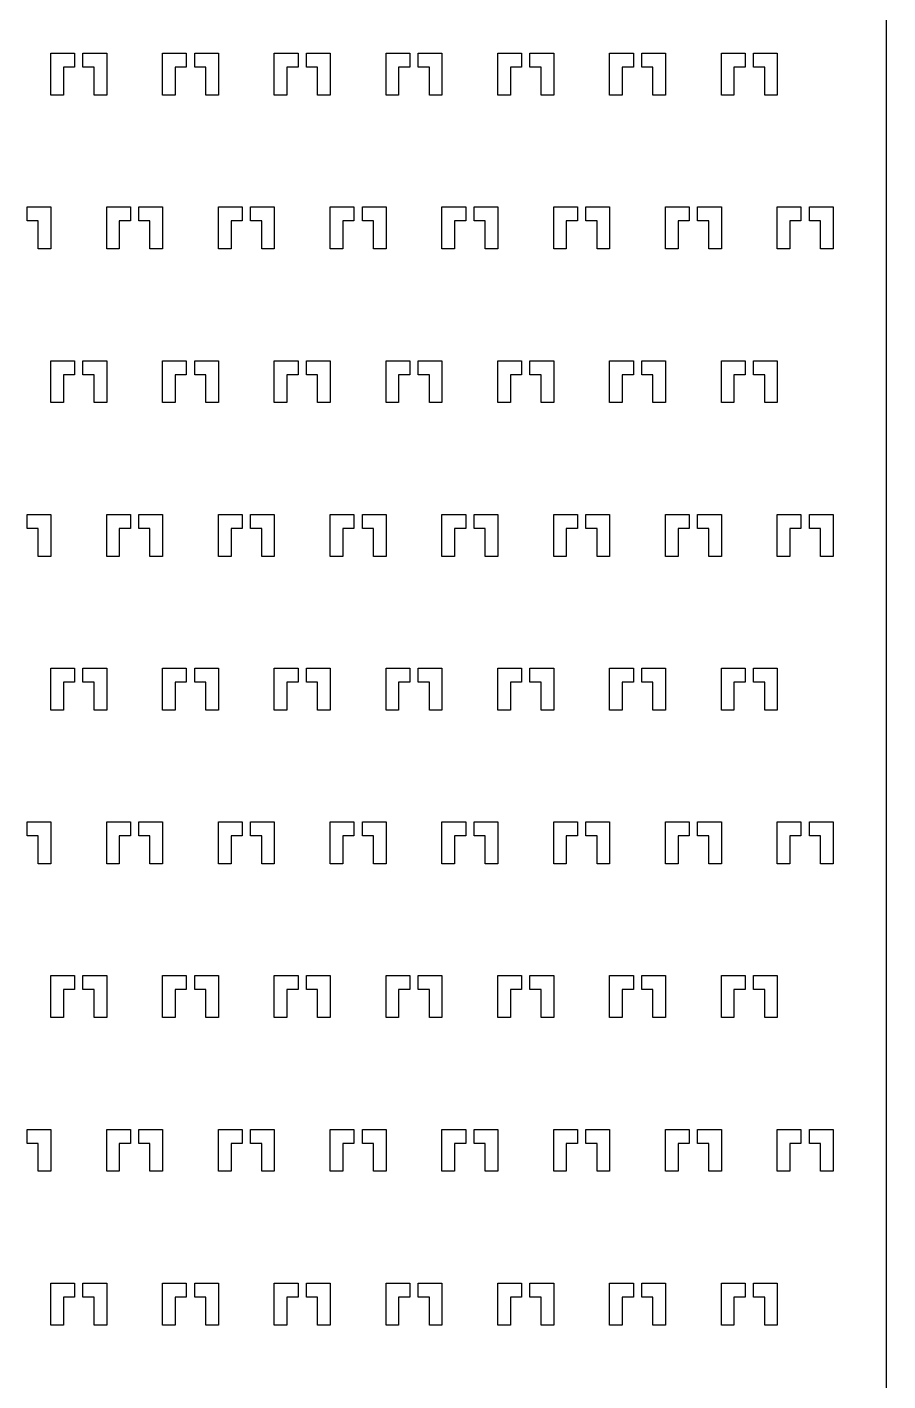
# Model space of a CAD drawing. Header units: millimetres. Extents: x 2102 to 86502, y 1818 to 64568.
# Drawn here: x 71554.7 to 71862.8, y 22433.3 to 22917.7 of the extents above; entities that cross this region are included whole.
import ezdxf

# ---------------------------------------------------------------- set-up
doc = ezdxf.new("R2010")
doc.units = ezdxf.units.MM
doc.layers.add('Layer-2', color=3, linetype='Continuous')

msp = doc.modelspace()

# ---------------------------------------------------------------- linework, layer by layer
at = {"layer": 'Layer-2'}
for p, q in [((71861.84, 19586.48), (71862.82, 26216.47)), ((71563.2, 22893.31), (71563.2, 22908.31)), ((71563.2, 22908.31), (71571.7, 22908.31)), ((71571.7, 22908.31), (71571.7, 22903.31)), ((71574.7, 22903.31), (71574.7, 22908.31)), ((71574.7, 22908.31), (71583.2, 22908.31)), ((71583.2, 22908.31), (71583.2, 22893.31)), ((71603.2, 22893.31), (71603.2, 22908.31)), ((71603.2, 22908.31), (71611.7, 22908.31)), ((71611.7, 22908.31), (71611.7, 22903.31)), ((71614.7, 22903.31), (71614.7, 22908.31)), ((71614.7, 22908.31), (71623.2, 22908.31)), ((71623.2, 22908.31), (71623.2, 22893.31)), ((71643.2, 22893.31), (71643.2, 22908.31)), ((71643.2, 22908.31), (71651.7, 22908.31)), ((71651.7, 22908.31), (71651.7, 22903.31)), ((71654.7, 22903.31), (71654.7, 22908.31)), ((71654.7, 22908.31), (71663.2, 22908.31)), ((71663.2, 22908.31), (71663.2, 22893.31)), ((71683.2, 22893.31), (71683.2, 22908.31)), ((71683.2, 22908.31), (71691.7, 22908.31)), ((71691.7, 22908.31), (71691.7, 22903.31)), ((71694.7, 22903.31), (71694.7, 22908.31)), ((71694.7, 22908.31), (71703.2, 22908.31)), ((71703.2, 22908.31), (71703.2, 22893.31)), ((71723.2, 22893.31), (71723.2, 22908.31)), ((71723.2, 22908.31), (71731.7, 22908.31)), ((71731.7, 22908.31), (71731.7, 22903.31)), ((71734.7, 22903.31), (71734.7, 22908.31)), ((71734.7, 22908.31), (71743.2, 22908.31)), ((71743.2, 22908.31), (71743.2, 22893.31)), ((71763.2, 22893.31), (71763.2, 22908.31)), ((71763.2, 22908.31), (71771.7, 22908.31)), ((71771.7, 22908.31), (71771.7, 22903.31)), ((71774.7, 22903.31), (71774.7, 22908.31)), ((71774.7, 22908.31), (71783.2, 22908.31)), ((71783.2, 22908.31), (71783.2, 22893.31)), ((71803.2, 22893.31), (71803.2, 22908.31)), ((71803.2, 22908.31), (71811.7, 22908.31)), ((71811.7, 22908.31), (71811.7, 22903.31)), ((71814.7, 22903.31), (71814.7, 22908.31)), ((71814.7, 22908.31), (71823.2, 22908.31)), ((71823.2, 22908.31), (71823.2, 22893.31)), ((71571.7, 22903.31), (71567.7, 22903.31)), ((71567.7, 22903.31), (71567.7, 22893.31)), ((71578.7, 22903.31), (71574.7, 22903.31)), ((71578.7, 22893.31), (71578.7, 22903.31)), ((71611.7, 22903.31), (71607.7, 22903.31)), ((71607.7, 22903.31), (71607.7, 22893.31)), ((71618.7, 22903.31), (71614.7, 22903.31)), ((71618.7, 22893.31), (71618.7, 22903.31)), ((71651.7, 22903.31), (71647.7, 22903.31)), ((71647.7, 22903.31), (71647.7, 22893.31)), ((71658.7, 22903.31), (71654.7, 22903.31)), ((71658.7, 22893.31), (71658.7, 22903.31)), ((71691.7, 22903.31), (71687.7, 22903.31)), ((71687.7, 22903.31), (71687.7, 22893.31)), ((71698.7, 22903.31), (71694.7, 22903.31)), ((71698.7, 22893.31), (71698.7, 22903.31)), ((71731.7, 22903.31), (71727.7, 22903.31)), ((71727.7, 22903.31), (71727.7, 22893.31)), ((71738.7, 22903.31), (71734.7, 22903.31)), ((71738.7, 22893.31), (71738.7, 22903.31)), ((71771.7, 22903.31), (71767.7, 22903.31)), ((71767.7, 22903.31), (71767.7, 22893.31)), ((71778.7, 22903.31), (71774.7, 22903.31)), ((71778.7, 22893.31), (71778.7, 22903.31)), ((71811.7, 22903.31), (71807.7, 22903.31)), ((71807.7, 22903.31), (71807.7, 22893.31)), ((71818.7, 22903.31), (71814.7, 22903.31)), ((71818.7, 22893.31), (71818.7, 22903.31)), ((71567.7, 22893.31), (71563.2, 22893.31)), ((71583.2, 22893.31), (71578.7, 22893.31)), ((71607.7, 22893.31), (71603.2, 22893.31)), ((71623.2, 22893.31), (71618.7, 22893.31)), ((71647.7, 22893.31), (71643.2, 22893.31)), ((71663.2, 22893.31), (71658.7, 22893.31)), ((71687.7, 22893.31), (71683.2, 22893.31)), ((71703.2, 22893.31), (71698.7, 22893.31)), ((71727.7, 22893.31), (71723.2, 22893.31)), ((71743.2, 22893.31), (71738.7, 22893.31)), ((71767.7, 22893.31), (71763.2, 22893.31)), ((71783.2, 22893.31), (71778.7, 22893.31)), ((71807.7, 22893.31), (71803.2, 22893.31)), ((71823.2, 22893.31), (71818.7, 22893.31)), ((71554.7, 22848.31), (71554.7, 22853.31)), ((71554.7, 22853.31), (71563.2, 22853.31)), ((71563.2, 22853.31), (71563.2, 22838.31)), ((71583.2, 22838.31), (71583.2, 22853.31)), ((71583.2, 22853.31), (71591.7, 22853.31)), ((71591.7, 22853.31), (71591.7, 22848.31)), ((71594.7, 22848.31), (71594.7, 22853.31)), ((71594.7, 22853.31), (71603.2, 22853.31)), ((71603.2, 22853.31), (71603.2, 22838.31)), ((71623.2, 22838.31), (71623.2, 22853.31)), ((71623.2, 22853.31), (71631.7, 22853.31)), ((71631.7, 22853.31), (71631.7, 22848.31)), ((71634.7, 22848.31), (71634.7, 22853.31)), ((71634.7, 22853.31), (71643.2, 22853.31)), ((71643.2, 22853.31), (71643.2, 22838.31)), ((71663.2, 22838.31), (71663.2, 22853.31)), ((71663.2, 22853.31), (71671.7, 22853.31)), ((71671.7, 22853.31), (71671.7, 22848.31)), ((71674.7, 22848.31), (71674.7, 22853.31)), ((71674.7, 22853.31), (71683.2, 22853.31)), ((71683.2, 22853.31), (71683.2, 22838.31)), ((71703.2, 22838.31), (71703.2, 22853.31)), ((71703.2, 22853.31), (71711.7, 22853.31)), ((71711.7, 22853.31), (71711.7, 22848.31)), ((71714.7, 22848.31), (71714.7, 22853.31)), ((71714.7, 22853.31), (71723.2, 22853.31)), ((71723.2, 22853.31), (71723.2, 22838.31)), ((71743.2, 22838.31), (71743.2, 22853.31)), ((71743.2, 22853.31), (71751.7, 22853.31)), ((71751.7, 22853.31), (71751.7, 22848.31)), ((71754.7, 22848.31), (71754.7, 22853.31)), ((71754.7, 22853.31), (71763.2, 22853.31)), ((71763.2, 22853.31), (71763.2, 22838.31)), ((71783.2, 22838.31), (71783.2, 22853.31)), ((71783.2, 22853.31), (71791.7, 22853.31)), ((71791.7, 22853.31), (71791.7, 22848.31)), ((71794.7, 22848.31), (71794.7, 22853.31)), ((71794.7, 22853.31), (71803.2, 22853.31)), ((71803.2, 22853.31), (71803.2, 22838.31)), ((71823.2, 22838.31), (71823.2, 22853.31)), ((71823.2, 22853.31), (71831.7, 22853.31)), ((71831.7, 22853.31), (71831.7, 22848.31)), ((71834.7, 22848.31), (71834.7, 22853.31)), ((71834.7, 22853.31), (71843.2, 22853.31)), ((71843.2, 22853.31), (71843.2, 22838.31)), ((71558.7, 22848.31), (71554.7, 22848.31)), ((71558.7, 22838.31), (71558.7, 22848.31)), ((71591.7, 22848.31), (71587.7, 22848.31)), ((71587.7, 22848.31), (71587.7, 22838.31)), ((71598.7, 22848.31), (71594.7, 22848.31)), ((71598.7, 22838.31), (71598.7, 22848.31)), ((71631.7, 22848.31), (71627.7, 22848.31)), ((71627.7, 22848.31), (71627.7, 22838.31)), ((71638.7, 22848.31), (71634.7, 22848.31)), ((71638.7, 22838.31), (71638.7, 22848.31)), ((71671.7, 22848.31), (71667.7, 22848.31)), ((71667.7, 22848.31), (71667.7, 22838.31)), ((71678.7, 22848.31), (71674.7, 22848.31)), ((71678.7, 22838.31), (71678.7, 22848.31)), ((71711.7, 22848.31), (71707.7, 22848.31)), ((71707.7, 22848.31), (71707.7, 22838.31)), ((71718.7, 22848.31), (71714.7, 22848.31)), ((71718.7, 22838.31), (71718.7, 22848.31)), ((71751.7, 22848.31), (71747.7, 22848.31)), ((71747.7, 22848.31), (71747.7, 22838.31)), ((71758.7, 22848.31), (71754.7, 22848.31)), ((71758.7, 22838.31), (71758.7, 22848.31)), ((71791.7, 22848.31), (71787.7, 22848.31)), ((71787.7, 22848.31), (71787.7, 22838.31)), ((71798.7, 22848.31), (71794.7, 22848.31)), ((71798.7, 22838.31), (71798.7, 22848.31)), ((71831.7, 22848.31), (71827.7, 22848.31)), ((71827.7, 22848.31), (71827.7, 22838.31)), ((71838.7, 22848.31), (71834.7, 22848.31)), ((71838.7, 22838.31), (71838.7, 22848.31)), ((71563.2, 22838.31), (71558.7, 22838.31)), ((71587.7, 22838.31), (71583.2, 22838.31)), ((71603.2, 22838.31), (71598.7, 22838.31)), ((71627.7, 22838.31), (71623.2, 22838.31)), ((71643.2, 22838.31), (71638.7, 22838.31)), ((71667.7, 22838.31), (71663.2, 22838.31)), ((71683.2, 22838.31), (71678.7, 22838.31)), ((71707.7, 22838.31), (71703.2, 22838.31)), ((71723.2, 22838.31), (71718.7, 22838.31)), ((71747.7, 22838.31), (71743.2, 22838.31)), ((71763.2, 22838.31), (71758.7, 22838.31)), ((71787.7, 22838.31), (71783.2, 22838.31)), ((71803.2, 22838.31), (71798.7, 22838.31)), ((71827.7, 22838.31), (71823.2, 22838.31)), ((71843.2, 22838.31), (71838.7, 22838.31)), ((71563.2, 22783.31), (71563.2, 22798.31)), ((71563.2, 22798.31), (71571.7, 22798.31)), ((71571.7, 22798.31), (71571.7, 22793.31)), ((71574.7, 22793.31), (71574.7, 22798.31)), ((71574.7, 22798.31), (71583.2, 22798.31)), ((71583.2, 22798.31), (71583.2, 22783.31)), ((71603.2, 22783.31), (71603.2, 22798.31)), ((71603.2, 22798.31), (71611.7, 22798.31)), ((71611.7, 22798.31), (71611.7, 22793.31)), ((71614.7, 22793.31), (71614.7, 22798.31)), ((71614.7, 22798.31), (71623.2, 22798.31)), ((71623.2, 22798.31), (71623.2, 22783.31)), ((71643.2, 22783.31), (71643.2, 22798.31)), ((71643.2, 22798.31), (71651.7, 22798.31)), ((71651.7, 22798.31), (71651.7, 22793.31)), ((71654.7, 22793.31), (71654.7, 22798.31)), ((71654.7, 22798.31), (71663.2, 22798.31)), ((71663.2, 22798.31), (71663.2, 22783.31)), ((71683.2, 22783.31), (71683.2, 22798.31)), ((71683.2, 22798.31), (71691.7, 22798.31)), ((71691.7, 22798.31), (71691.7, 22793.31)), ((71694.7, 22793.31), (71694.7, 22798.31)), ((71694.7, 22798.31), (71703.2, 22798.31)), ((71703.2, 22798.31), (71703.2, 22783.31)), ((71723.2, 22783.31), (71723.2, 22798.31)), ((71723.2, 22798.31), (71731.7, 22798.31)), ((71731.7, 22798.31), (71731.7, 22793.31)), ((71734.7, 22793.31), (71734.7, 22798.31)), ((71734.7, 22798.31), (71743.2, 22798.31)), ((71743.2, 22798.31), (71743.2, 22783.31)), ((71763.2, 22783.31), (71763.2, 22798.31)), ((71763.2, 22798.31), (71771.7, 22798.31)), ((71771.7, 22798.31), (71771.7, 22793.31)), ((71774.7, 22793.31), (71774.7, 22798.31)), ((71774.7, 22798.31), (71783.2, 22798.31)), ((71783.2, 22798.31), (71783.2, 22783.31)), ((71803.2, 22783.31), (71803.2, 22798.31)), ((71803.2, 22798.31), (71811.7, 22798.31)), ((71811.7, 22798.31), (71811.7, 22793.31)), ((71814.7, 22793.31), (71814.7, 22798.31)), ((71814.7, 22798.31), (71823.2, 22798.31)), ((71823.2, 22798.31), (71823.2, 22783.31)), ((71571.7, 22793.31), (71567.7, 22793.31)), ((71567.7, 22793.31), (71567.7, 22783.31)), ((71578.7, 22793.31), (71574.7, 22793.31)), ((71578.7, 22783.31), (71578.7, 22793.31)), ((71611.7, 22793.31), (71607.7, 22793.31)), ((71607.7, 22793.31), (71607.7, 22783.31)), ((71618.7, 22793.31), (71614.7, 22793.31)), ((71618.7, 22783.31), (71618.7, 22793.31)), ((71651.7, 22793.31), (71647.7, 22793.31)), ((71647.7, 22793.31), (71647.7, 22783.31)), ((71658.7, 22793.31), (71654.7, 22793.31)), ((71658.7, 22783.31), (71658.7, 22793.31)), ((71691.7, 22793.31), (71687.7, 22793.31)), ((71687.7, 22793.31), (71687.7, 22783.31)), ((71698.7, 22793.31), (71694.7, 22793.31)), ((71698.7, 22783.31), (71698.7, 22793.31)), ((71731.7, 22793.31), (71727.7, 22793.31)), ((71727.7, 22793.31), (71727.7, 22783.31)), ((71738.7, 22793.31), (71734.7, 22793.31)), ((71738.7, 22783.31), (71738.7, 22793.31)), ((71771.7, 22793.31), (71767.7, 22793.31)), ((71767.7, 22793.31), (71767.7, 22783.31)), ((71778.7, 22793.31), (71774.7, 22793.31)), ((71778.7, 22783.31), (71778.7, 22793.31)), ((71811.7, 22793.31), (71807.7, 22793.31)), ((71807.7, 22793.31), (71807.7, 22783.31)), ((71818.7, 22793.31), (71814.7, 22793.31)), ((71818.7, 22783.31), (71818.7, 22793.31)), ((71567.7, 22783.31), (71563.2, 22783.31)), ((71583.2, 22783.31), (71578.7, 22783.31)), ((71607.7, 22783.31), (71603.2, 22783.31)), ((71623.2, 22783.31), (71618.7, 22783.31)), ((71647.7, 22783.31), (71643.2, 22783.31)), ((71663.2, 22783.31), (71658.7, 22783.31)), ((71687.7, 22783.31), (71683.2, 22783.31)), ((71703.2, 22783.31), (71698.7, 22783.31)), ((71727.7, 22783.31), (71723.2, 22783.31)), ((71743.2, 22783.31), (71738.7, 22783.31)), ((71767.7, 22783.31), (71763.2, 22783.31)), ((71783.2, 22783.31), (71778.7, 22783.31)), ((71807.7, 22783.31), (71803.2, 22783.31)), ((71823.2, 22783.31), (71818.7, 22783.31)), ((71554.7, 22738.31), (71554.7, 22743.31)), ((71554.7, 22743.31), (71563.2, 22743.31)), ((71563.2, 22743.31), (71563.2, 22728.31)), ((71583.2, 22728.31), (71583.2, 22743.31)), ((71583.2, 22743.31), (71591.7, 22743.31)), ((71591.7, 22743.31), (71591.7, 22738.31)), ((71594.7, 22738.31), (71594.7, 22743.31)), ((71594.7, 22743.31), (71603.2, 22743.31)), ((71603.2, 22743.31), (71603.2, 22728.31)), ((71623.2, 22728.31), (71623.2, 22743.31)), ((71623.2, 22743.31), (71631.7, 22743.31)), ((71631.7, 22743.31), (71631.7, 22738.31)), ((71634.7, 22738.31), (71634.7, 22743.31)), ((71634.7, 22743.31), (71643.2, 22743.31)), ((71643.2, 22743.31), (71643.2, 22728.31)), ((71663.2, 22728.31), (71663.2, 22743.31)), ((71663.2, 22743.31), (71671.7, 22743.31)), ((71671.7, 22743.31), (71671.7, 22738.31)), ((71674.7, 22738.31), (71674.7, 22743.31)), ((71674.7, 22743.31), (71683.2, 22743.31)), ((71683.2, 22743.31), (71683.2, 22728.31)), ((71703.2, 22728.31), (71703.2, 22743.31)), ((71703.2, 22743.31), (71711.7, 22743.31)), ((71711.7, 22743.31), (71711.7, 22738.31)), ((71714.7, 22738.31), (71714.7, 22743.31)), ((71714.7, 22743.31), (71723.2, 22743.31)), ((71723.2, 22743.31), (71723.2, 22728.31)), ((71743.2, 22728.31), (71743.2, 22743.31)), ((71743.2, 22743.31), (71751.7, 22743.31)), ((71751.7, 22743.31), (71751.7, 22738.31)), ((71754.7, 22738.31), (71754.7, 22743.31)), ((71754.7, 22743.31), (71763.2, 22743.31)), ((71763.2, 22743.31), (71763.2, 22728.31)), ((71783.2, 22728.31), (71783.2, 22743.31)), ((71783.2, 22743.31), (71791.7, 22743.31)), ((71791.7, 22743.31), (71791.7, 22738.31)), ((71794.7, 22738.31), (71794.7, 22743.31)), ((71794.7, 22743.31), (71803.2, 22743.31)), ((71803.2, 22743.31), (71803.2, 22728.31)), ((71823.2, 22728.31), (71823.2, 22743.31)), ((71823.2, 22743.31), (71831.7, 22743.31)), ((71831.7, 22743.31), (71831.7, 22738.31)), ((71834.7, 22738.31), (71834.7, 22743.31)), ((71834.7, 22743.31), (71843.2, 22743.31)), ((71843.2, 22743.31), (71843.2, 22728.31)), ((71558.7, 22738.31), (71554.7, 22738.31)), ((71558.7, 22728.31), (71558.7, 22738.31)), ((71591.7, 22738.31), (71587.7, 22738.31)), ((71587.7, 22738.31), (71587.7, 22728.31)), ((71598.7, 22738.31), (71594.7, 22738.31)), ((71598.7, 22728.31), (71598.7, 22738.31)), ((71631.7, 22738.31), (71627.7, 22738.31)), ((71627.7, 22738.31), (71627.7, 22728.31)), ((71638.7, 22738.31), (71634.7, 22738.31)), ((71638.7, 22728.31), (71638.7, 22738.31)), ((71671.7, 22738.31), (71667.7, 22738.31)), ((71667.7, 22738.31), (71667.7, 22728.31)), ((71678.7, 22738.31), (71674.7, 22738.31)), ((71678.7, 22728.31), (71678.7, 22738.31)), ((71711.7, 22738.31), (71707.7, 22738.31)), ((71707.7, 22738.31), (71707.7, 22728.31)), ((71718.7, 22738.31), (71714.7, 22738.31)), ((71718.7, 22728.31), (71718.7, 22738.31)), ((71751.7, 22738.31), (71747.7, 22738.31)), ((71747.7, 22738.31), (71747.7, 22728.31)), ((71758.7, 22738.31), (71754.7, 22738.31)), ((71758.7, 22728.31), (71758.7, 22738.31)), ((71791.7, 22738.31), (71787.7, 22738.31)), ((71787.7, 22738.31), (71787.7, 22728.31)), ((71798.7, 22738.31), (71794.7, 22738.31)), ((71798.7, 22728.31), (71798.7, 22738.31)), ((71831.7, 22738.31), (71827.7, 22738.31)), ((71827.7, 22738.31), (71827.7, 22728.31)), ((71838.7, 22738.31), (71834.7, 22738.31)), ((71838.7, 22728.31), (71838.7, 22738.31)), ((71563.2, 22728.31), (71558.7, 22728.31)), ((71587.7, 22728.31), (71583.2, 22728.31)), ((71603.2, 22728.31), (71598.7, 22728.31)), ((71627.7, 22728.31), (71623.2, 22728.31)), ((71643.2, 22728.31), (71638.7, 22728.31)), ((71667.7, 22728.31), (71663.2, 22728.31)), ((71683.2, 22728.31), (71678.7, 22728.31)), ((71707.7, 22728.31), (71703.2, 22728.31)), ((71723.2, 22728.31), (71718.7, 22728.31)), ((71747.7, 22728.31), (71743.2, 22728.31)), ((71763.2, 22728.31), (71758.7, 22728.31)), ((71787.7, 22728.31), (71783.2, 22728.31)), ((71803.2, 22728.31), (71798.7, 22728.31)), ((71827.7, 22728.31), (71823.2, 22728.31)), ((71843.2, 22728.31), (71838.7, 22728.31)), ((71563.2, 22673.31), (71563.2, 22688.31)), ((71563.2, 22688.31), (71571.7, 22688.31)), ((71571.7, 22688.31), (71571.7, 22683.31)), ((71574.7, 22683.31), (71574.7, 22688.31)), ((71574.7, 22688.31), (71583.2, 22688.31)), ((71583.2, 22688.31), (71583.2, 22673.31)), ((71603.2, 22673.31), (71603.2, 22688.31)), ((71603.2, 22688.31), (71611.7, 22688.31)), ((71611.7, 22688.31), (71611.7, 22683.31)), ((71614.7, 22683.31), (71614.7, 22688.31)), ((71614.7, 22688.31), (71623.2, 22688.31)), ((71623.2, 22688.31), (71623.2, 22673.31)), ((71643.2, 22673.31), (71643.2, 22688.31)), ((71643.2, 22688.31), (71651.7, 22688.31)), ((71651.7, 22688.31), (71651.7, 22683.31)), ((71654.7, 22683.31), (71654.7, 22688.31)), ((71654.7, 22688.31), (71663.2, 22688.31)), ((71663.2, 22688.31), (71663.2, 22673.31)), ((71683.2, 22673.31), (71683.2, 22688.31)), ((71683.2, 22688.31), (71691.7, 22688.31)), ((71691.7, 22688.31), (71691.7, 22683.31)), ((71694.7, 22683.31), (71694.7, 22688.31)), ((71694.7, 22688.31), (71703.2, 22688.31)), ((71703.2, 22688.31), (71703.2, 22673.31)), ((71723.2, 22673.31), (71723.2, 22688.31)), ((71723.2, 22688.31), (71731.7, 22688.31)), ((71731.7, 22688.31), (71731.7, 22683.31)), ((71734.7, 22683.31), (71734.7, 22688.31)), ((71734.7, 22688.31), (71743.2, 22688.31)), ((71743.2, 22688.31), (71743.2, 22673.31)), ((71763.2, 22673.31), (71763.2, 22688.31)), ((71763.2, 22688.31), (71771.7, 22688.31)), ((71771.7, 22688.31), (71771.7, 22683.31)), ((71774.7, 22683.31), (71774.7, 22688.31)), ((71774.7, 22688.31), (71783.2, 22688.31)), ((71783.2, 22688.31), (71783.2, 22673.31)), ((71803.2, 22673.31), (71803.2, 22688.31)), ((71803.2, 22688.31), (71811.7, 22688.31)), ((71811.7, 22688.31), (71811.7, 22683.31)), ((71814.7, 22683.31), (71814.7, 22688.31)), ((71814.7, 22688.31), (71823.2, 22688.31)), ((71823.2, 22688.31), (71823.2, 22673.31)), ((71571.7, 22683.31), (71567.7, 22683.31)), ((71567.7, 22683.31), (71567.7, 22673.31)), ((71578.7, 22683.31), (71574.7, 22683.31)), ((71578.7, 22673.31), (71578.7, 22683.31)), ((71611.7, 22683.31), (71607.7, 22683.31)), ((71607.7, 22683.31), (71607.7, 22673.31)), ((71618.7, 22683.31), (71614.7, 22683.31)), ((71618.7, 22673.31), (71618.7, 22683.31)), ((71651.7, 22683.31), (71647.7, 22683.31)), ((71647.7, 22683.31), (71647.7, 22673.31)), ((71658.7, 22683.31), (71654.7, 22683.31)), ((71658.7, 22673.31), (71658.7, 22683.31)), ((71691.7, 22683.31), (71687.7, 22683.31)), ((71687.7, 22683.31), (71687.7, 22673.31)), ((71698.7, 22683.31), (71694.7, 22683.31)), ((71698.7, 22673.31), (71698.7, 22683.31)), ((71731.7, 22683.31), (71727.7, 22683.31)), ((71727.7, 22683.31), (71727.7, 22673.31)), ((71738.7, 22683.31), (71734.7, 22683.31)), ((71738.7, 22673.31), (71738.7, 22683.31)), ((71771.7, 22683.31), (71767.7, 22683.31)), ((71767.7, 22683.31), (71767.7, 22673.31)), ((71778.7, 22683.31), (71774.7, 22683.31)), ((71778.7, 22673.31), (71778.7, 22683.31)), ((71811.7, 22683.31), (71807.7, 22683.31)), ((71807.7, 22683.31), (71807.7, 22673.31)), ((71818.7, 22683.31), (71814.7, 22683.31)), ((71818.7, 22673.31), (71818.7, 22683.31)), ((71567.7, 22673.31), (71563.2, 22673.31)), ((71583.2, 22673.31), (71578.7, 22673.31)), ((71607.7, 22673.31), (71603.2, 22673.31)), ((71623.2, 22673.31), (71618.7, 22673.31)), ((71647.7, 22673.31), (71643.2, 22673.31)), ((71663.2, 22673.31), (71658.7, 22673.31)), ((71687.7, 22673.31), (71683.2, 22673.31)), ((71703.2, 22673.31), (71698.7, 22673.31)), ((71727.7, 22673.31), (71723.2, 22673.31)), ((71743.2, 22673.31), (71738.7, 22673.31)), ((71767.7, 22673.31), (71763.2, 22673.31)), ((71783.2, 22673.31), (71778.7, 22673.31)), ((71807.7, 22673.31), (71803.2, 22673.31)), ((71823.2, 22673.31), (71818.7, 22673.31)), ((71554.7, 22628.31), (71554.7, 22633.31)), ((71554.7, 22633.31), (71563.2, 22633.31)), ((71563.2, 22633.31), (71563.2, 22618.31)), ((71583.2, 22618.31), (71583.2, 22633.31)), ((71583.2, 22633.31), (71591.7, 22633.31)), ((71591.7, 22633.31), (71591.7, 22628.31)), ((71594.7, 22628.31), (71594.7, 22633.31)), ((71594.7, 22633.31), (71603.2, 22633.31)), ((71603.2, 22633.31), (71603.2, 22618.31)), ((71623.2, 22618.31), (71623.2, 22633.31)), ((71623.2, 22633.31), (71631.7, 22633.31)), ((71631.7, 22633.31), (71631.7, 22628.31)), ((71634.7, 22628.31), (71634.7, 22633.31)), ((71634.7, 22633.31), (71643.2, 22633.31)), ((71643.2, 22633.31), (71643.2, 22618.31)), ((71663.2, 22618.31), (71663.2, 22633.31)), ((71663.2, 22633.31), (71671.7, 22633.31)), ((71671.7, 22633.31), (71671.7, 22628.31)), ((71674.7, 22628.31), (71674.7, 22633.31)), ((71674.7, 22633.31), (71683.2, 22633.31)), ((71683.2, 22633.31), (71683.2, 22618.31)), ((71703.2, 22618.31), (71703.2, 22633.31)), ((71703.2, 22633.31), (71711.7, 22633.31)), ((71711.7, 22633.31), (71711.7, 22628.31)), ((71714.7, 22628.31), (71714.7, 22633.31)), ((71714.7, 22633.31), (71723.2, 22633.31)), ((71723.2, 22633.31), (71723.2, 22618.31)), ((71743.2, 22618.31), (71743.2, 22633.31)), ((71743.2, 22633.31), (71751.7, 22633.31)), ((71751.7, 22633.31), (71751.7, 22628.31)), ((71754.7, 22628.31), (71754.7, 22633.31)), ((71754.7, 22633.31), (71763.2, 22633.31)), ((71763.2, 22633.31), (71763.2, 22618.31)), ((71783.2, 22618.31), (71783.2, 22633.31)), ((71783.2, 22633.31), (71791.7, 22633.31)), ((71791.7, 22633.31), (71791.7, 22628.31)), ((71794.7, 22628.31), (71794.7, 22633.31)), ((71794.7, 22633.31), (71803.2, 22633.31)), ((71803.2, 22633.31), (71803.2, 22618.31)), ((71823.2, 22618.31), (71823.2, 22633.31)), ((71823.2, 22633.31), (71831.7, 22633.31)), ((71831.7, 22633.31), (71831.7, 22628.31)), ((71834.7, 22628.31), (71834.7, 22633.31)), ((71834.7, 22633.31), (71843.2, 22633.31)), ((71843.2, 22633.31), (71843.2, 22618.31)), ((71558.7, 22628.31), (71554.7, 22628.31)), ((71558.7, 22618.31), (71558.7, 22628.31)), ((71591.7, 22628.31), (71587.7, 22628.31)), ((71587.7, 22628.31), (71587.7, 22618.31)), ((71598.7, 22628.31), (71594.7, 22628.31)), ((71598.7, 22618.31), (71598.7, 22628.31)), ((71631.7, 22628.31), (71627.7, 22628.31)), ((71627.7, 22628.31), (71627.7, 22618.31)), ((71638.7, 22628.31), (71634.7, 22628.31)), ((71638.7, 22618.31), (71638.7, 22628.31)), ((71671.7, 22628.31), (71667.7, 22628.31)), ((71667.7, 22628.31), (71667.7, 22618.31)), ((71678.7, 22628.31), (71674.7, 22628.31)), ((71678.7, 22618.31), (71678.7, 22628.31)), ((71711.7, 22628.31), (71707.7, 22628.31)), ((71707.7, 22628.31), (71707.7, 22618.31)), ((71718.7, 22628.31), (71714.7, 22628.31)), ((71718.7, 22618.31), (71718.7, 22628.31)), ((71751.7, 22628.31), (71747.7, 22628.31)), ((71747.7, 22628.31), (71747.7, 22618.31)), ((71758.7, 22628.31), (71754.7, 22628.31)), ((71758.7, 22618.31), (71758.7, 22628.31)), ((71791.7, 22628.31), (71787.7, 22628.31)), ((71787.7, 22628.31), (71787.7, 22618.31)), ((71798.7, 22628.31), (71794.7, 22628.31)), ((71798.7, 22618.31), (71798.7, 22628.31)), ((71831.7, 22628.31), (71827.7, 22628.31)), ((71827.7, 22628.31), (71827.7, 22618.31)), ((71838.7, 22628.31), (71834.7, 22628.31)), ((71838.7, 22618.31), (71838.7, 22628.31)), ((71563.2, 22618.31), (71558.7, 22618.31)), ((71587.7, 22618.31), (71583.2, 22618.31)), ((71603.2, 22618.31), (71598.7, 22618.31)), ((71627.7, 22618.31), (71623.2, 22618.31)), ((71643.2, 22618.31), (71638.7, 22618.31)), ((71667.7, 22618.31), (71663.2, 22618.31)), ((71683.2, 22618.31), (71678.7, 22618.31)), ((71707.7, 22618.31), (71703.2, 22618.31)), ((71723.2, 22618.31), (71718.7, 22618.31)), ((71747.7, 22618.31), (71743.2, 22618.31)), ((71763.2, 22618.31), (71758.7, 22618.31)), ((71787.7, 22618.31), (71783.2, 22618.31)), ((71803.2, 22618.31), (71798.7, 22618.31)), ((71827.7, 22618.31), (71823.2, 22618.31)), ((71843.2, 22618.31), (71838.7, 22618.31)), ((71563.2, 22563.31), (71563.2, 22578.31)), ((71563.2, 22578.31), (71571.7, 22578.31)), ((71571.7, 22578.31), (71571.7, 22573.31)), ((71574.7, 22573.31), (71574.7, 22578.31)), ((71574.7, 22578.31), (71583.2, 22578.31)), ((71583.2, 22578.31), (71583.2, 22563.31)), ((71603.2, 22563.31), (71603.2, 22578.31)), ((71603.2, 22578.31), (71611.7, 22578.31)), ((71611.7, 22578.31), (71611.7, 22573.31)), ((71614.7, 22573.31), (71614.7, 22578.31)), ((71614.7, 22578.31), (71623.2, 22578.31)), ((71623.2, 22578.31), (71623.2, 22563.31)), ((71643.2, 22563.31), (71643.2, 22578.31)), ((71643.2, 22578.31), (71651.7, 22578.31)), ((71651.7, 22578.31), (71651.7, 22573.31)), ((71654.7, 22573.31), (71654.7, 22578.31)), ((71654.7, 22578.31), (71663.2, 22578.31)), ((71663.2, 22578.31), (71663.2, 22563.31)), ((71683.2, 22563.31), (71683.2, 22578.31)), ((71683.2, 22578.31), (71691.7, 22578.31)), ((71691.7, 22578.31), (71691.7, 22573.31)), ((71694.7, 22573.31), (71694.7, 22578.31)), ((71694.7, 22578.31), (71703.2, 22578.31)), ((71703.2, 22578.31), (71703.2, 22563.31)), ((71723.2, 22563.31), (71723.2, 22578.31)), ((71723.2, 22578.31), (71731.7, 22578.31)), ((71731.7, 22578.31), (71731.7, 22573.31)), ((71734.7, 22573.31), (71734.7, 22578.31)), ((71734.7, 22578.31), (71743.2, 22578.31)), ((71743.2, 22578.31), (71743.2, 22563.31)), ((71763.2, 22563.31), (71763.2, 22578.31)), ((71763.2, 22578.31), (71771.7, 22578.31)), ((71771.7, 22578.31), (71771.7, 22573.31)), ((71774.7, 22573.31), (71774.7, 22578.31)), ((71774.7, 22578.31), (71783.2, 22578.31)), ((71783.2, 22578.31), (71783.2, 22563.31)), ((71803.2, 22563.31), (71803.2, 22578.31)), ((71803.2, 22578.31), (71811.7, 22578.31)), ((71811.7, 22578.31), (71811.7, 22573.31)), ((71814.7, 22573.31), (71814.7, 22578.31)), ((71814.7, 22578.31), (71823.2, 22578.31)), ((71823.2, 22578.31), (71823.2, 22563.31)), ((71571.7, 22573.31), (71567.7, 22573.31)), ((71567.7, 22573.31), (71567.7, 22563.31)), ((71578.7, 22573.31), (71574.7, 22573.31)), ((71578.7, 22563.31), (71578.7, 22573.31)), ((71611.7, 22573.31), (71607.7, 22573.31)), ((71607.7, 22573.31), (71607.7, 22563.31)), ((71618.7, 22573.31), (71614.7, 22573.31)), ((71618.7, 22563.31), (71618.7, 22573.31)), ((71651.7, 22573.31), (71647.7, 22573.31)), ((71647.7, 22573.31), (71647.7, 22563.31)), ((71658.7, 22573.31), (71654.7, 22573.31)), ((71658.7, 22563.31), (71658.7, 22573.31)), ((71691.7, 22573.31), (71687.7, 22573.31)), ((71687.7, 22573.31), (71687.7, 22563.31)), ((71698.7, 22573.31), (71694.7, 22573.31)), ((71698.7, 22563.31), (71698.7, 22573.31)), ((71731.7, 22573.31), (71727.7, 22573.31)), ((71727.7, 22573.31), (71727.7, 22563.31)), ((71738.7, 22573.31), (71734.7, 22573.31)), ((71738.7, 22563.31), (71738.7, 22573.31)), ((71771.7, 22573.31), (71767.7, 22573.31)), ((71767.7, 22573.31), (71767.7, 22563.31)), ((71778.7, 22573.31), (71774.7, 22573.31)), ((71778.7, 22563.31), (71778.7, 22573.31)), ((71811.7, 22573.31), (71807.7, 22573.31)), ((71807.7, 22573.31), (71807.7, 22563.31)), ((71818.7, 22573.31), (71814.7, 22573.31)), ((71818.7, 22563.31), (71818.7, 22573.31)), ((71567.7, 22563.31), (71563.2, 22563.31)), ((71583.2, 22563.31), (71578.7, 22563.31)), ((71607.7, 22563.31), (71603.2, 22563.31)), ((71623.2, 22563.31), (71618.7, 22563.31)), ((71647.7, 22563.31), (71643.2, 22563.31)), ((71663.2, 22563.31), (71658.7, 22563.31)), ((71687.7, 22563.31), (71683.2, 22563.31)), ((71703.2, 22563.31), (71698.7, 22563.31)), ((71727.7, 22563.31), (71723.2, 22563.31)), ((71743.2, 22563.31), (71738.7, 22563.31)), ((71767.7, 22563.31), (71763.2, 22563.31)), ((71783.2, 22563.31), (71778.7, 22563.31)), ((71807.7, 22563.31), (71803.2, 22563.31)), ((71823.2, 22563.31), (71818.7, 22563.31)), ((71554.7, 22518.31), (71554.7, 22523.31)), ((71554.7, 22523.31), (71563.2, 22523.31)), ((71563.2, 22523.31), (71563.2, 22508.31)), ((71583.2, 22508.31), (71583.2, 22523.31)), ((71583.2, 22523.31), (71591.7, 22523.31)), ((71591.7, 22523.31), (71591.7, 22518.31)), ((71594.7, 22518.31), (71594.7, 22523.31)), ((71594.7, 22523.31), (71603.2, 22523.31)), ((71603.2, 22523.31), (71603.2, 22508.31)), ((71623.2, 22508.31), (71623.2, 22523.31)), ((71623.2, 22523.31), (71631.7, 22523.31)), ((71631.7, 22523.31), (71631.7, 22518.31)), ((71634.7, 22518.31), (71634.7, 22523.31)), ((71634.7, 22523.31), (71643.2, 22523.31)), ((71643.2, 22523.31), (71643.2, 22508.31)), ((71663.2, 22508.31), (71663.2, 22523.31)), ((71663.2, 22523.31), (71671.7, 22523.31)), ((71671.7, 22523.31), (71671.7, 22518.31)), ((71674.7, 22518.31), (71674.7, 22523.31)), ((71674.7, 22523.31), (71683.2, 22523.31)), ((71683.2, 22523.31), (71683.2, 22508.31)), ((71703.2, 22508.31), (71703.2, 22523.31)), ((71703.2, 22523.31), (71711.7, 22523.31)), ((71711.7, 22523.31), (71711.7, 22518.31)), ((71714.7, 22518.31), (71714.7, 22523.31)), ((71714.7, 22523.31), (71723.2, 22523.31)), ((71723.2, 22523.31), (71723.2, 22508.31)), ((71743.2, 22508.31), (71743.2, 22523.31)), ((71743.2, 22523.31), (71751.7, 22523.31)), ((71751.7, 22523.31), (71751.7, 22518.31)), ((71754.7, 22518.31), (71754.7, 22523.31)), ((71754.7, 22523.31), (71763.2, 22523.31)), ((71763.2, 22523.31), (71763.2, 22508.31)), ((71783.2, 22508.31), (71783.2, 22523.31)), ((71783.2, 22523.31), (71791.7, 22523.31)), ((71791.7, 22523.31), (71791.7, 22518.31)), ((71794.7, 22518.31), (71794.7, 22523.31)), ((71794.7, 22523.31), (71803.2, 22523.31)), ((71803.2, 22523.31), (71803.2, 22508.31)), ((71823.2, 22508.31), (71823.2, 22523.31)), ((71823.2, 22523.31), (71831.7, 22523.31)), ((71831.7, 22523.31), (71831.7, 22518.31)), ((71834.7, 22518.31), (71834.7, 22523.31)), ((71834.7, 22523.31), (71843.2, 22523.31)), ((71843.2, 22523.31), (71843.2, 22508.31)), ((71558.7, 22518.31), (71554.7, 22518.31)), ((71558.7, 22508.31), (71558.7, 22518.31)), ((71591.7, 22518.31), (71587.7, 22518.31)), ((71587.7, 22518.31), (71587.7, 22508.31)), ((71598.7, 22518.31), (71594.7, 22518.31)), ((71598.7, 22508.31), (71598.7, 22518.31)), ((71631.7, 22518.31), (71627.7, 22518.31)), ((71627.7, 22518.31), (71627.7, 22508.31)), ((71638.7, 22518.31), (71634.7, 22518.31)), ((71638.7, 22508.31), (71638.7, 22518.31)), ((71671.7, 22518.31), (71667.7, 22518.31)), ((71667.7, 22518.31), (71667.7, 22508.31)), ((71678.7, 22518.31), (71674.7, 22518.31)), ((71678.7, 22508.31), (71678.7, 22518.31)), ((71711.7, 22518.31), (71707.7, 22518.31)), ((71707.7, 22518.31), (71707.7, 22508.31)), ((71718.7, 22518.31), (71714.7, 22518.31)), ((71718.7, 22508.31), (71718.7, 22518.31)), ((71751.7, 22518.31), (71747.7, 22518.31)), ((71747.7, 22518.31), (71747.7, 22508.31)), ((71758.7, 22518.31), (71754.7, 22518.31)), ((71758.7, 22508.31), (71758.7, 22518.31)), ((71791.7, 22518.31), (71787.7, 22518.31)), ((71787.7, 22518.31), (71787.7, 22508.31)), ((71798.7, 22518.31), (71794.7, 22518.31)), ((71798.7, 22508.31), (71798.7, 22518.31)), ((71831.7, 22518.31), (71827.7, 22518.31)), ((71827.7, 22518.31), (71827.7, 22508.31)), ((71838.7, 22518.31), (71834.7, 22518.31)), ((71838.7, 22508.31), (71838.7, 22518.31)), ((71563.2, 22508.31), (71558.7, 22508.31)), ((71587.7, 22508.31), (71583.2, 22508.31)), ((71603.2, 22508.31), (71598.7, 22508.31)), ((71627.7, 22508.31), (71623.2, 22508.31)), ((71643.2, 22508.31), (71638.7, 22508.31)), ((71667.7, 22508.31), (71663.2, 22508.31)), ((71683.2, 22508.31), (71678.7, 22508.31)), ((71707.7, 22508.31), (71703.2, 22508.31)), ((71723.2, 22508.31), (71718.7, 22508.31)), ((71747.7, 22508.31), (71743.2, 22508.31)), ((71763.2, 22508.31), (71758.7, 22508.31)), ((71787.7, 22508.31), (71783.2, 22508.31)), ((71803.2, 22508.31), (71798.7, 22508.31)), ((71827.7, 22508.31), (71823.2, 22508.31)), ((71843.2, 22508.31), (71838.7, 22508.31)), ((71563.2, 22453.31), (71563.2, 22468.31)), ((71563.2, 22468.31), (71571.7, 22468.31)), ((71571.7, 22468.31), (71571.7, 22463.31)), ((71574.7, 22463.31), (71574.7, 22468.31)), ((71574.7, 22468.31), (71583.2, 22468.31)), ((71583.2, 22468.31), (71583.2, 22453.31)), ((71603.2, 22453.31), (71603.2, 22468.31)), ((71603.2, 22468.31), (71611.7, 22468.31)), ((71611.7, 22468.31), (71611.7, 22463.31)), ((71614.7, 22463.31), (71614.7, 22468.31)), ((71614.7, 22468.31), (71623.2, 22468.31)), ((71623.2, 22468.31), (71623.2, 22453.31)), ((71643.2, 22453.31), (71643.2, 22468.31)), ((71643.2, 22468.31), (71651.7, 22468.31)), ((71651.7, 22468.31), (71651.7, 22463.31)), ((71654.7, 22463.31), (71654.7, 22468.31)), ((71654.7, 22468.31), (71663.2, 22468.31)), ((71663.2, 22468.31), (71663.2, 22453.31)), ((71683.2, 22453.31), (71683.2, 22468.31)), ((71683.2, 22468.31), (71691.7, 22468.31)), ((71691.7, 22468.31), (71691.7, 22463.31)), ((71694.7, 22463.31), (71694.7, 22468.31)), ((71694.7, 22468.31), (71703.2, 22468.31)), ((71703.2, 22468.31), (71703.2, 22453.31)), ((71723.2, 22453.31), (71723.2, 22468.31)), ((71723.2, 22468.31), (71731.7, 22468.31)), ((71731.7, 22468.31), (71731.7, 22463.31)), ((71734.7, 22463.31), (71734.7, 22468.31)), ((71734.7, 22468.31), (71743.2, 22468.31)), ((71743.2, 22468.31), (71743.2, 22453.31)), ((71763.2, 22453.31), (71763.2, 22468.31)), ((71763.2, 22468.31), (71771.7, 22468.31)), ((71771.7, 22468.31), (71771.7, 22463.31)), ((71774.7, 22463.31), (71774.7, 22468.31)), ((71774.7, 22468.31), (71783.2, 22468.31)), ((71783.2, 22468.31), (71783.2, 22453.31)), ((71803.2, 22453.31), (71803.2, 22468.31)), ((71803.2, 22468.31), (71811.7, 22468.31)), ((71811.7, 22468.31), (71811.7, 22463.31)), ((71814.7, 22463.31), (71814.7, 22468.31)), ((71814.7, 22468.31), (71823.2, 22468.31)), ((71823.2, 22468.31), (71823.2, 22453.31)), ((71571.7, 22463.31), (71567.7, 22463.31)), ((71567.7, 22463.31), (71567.7, 22453.31)), ((71578.7, 22463.31), (71574.7, 22463.31)), ((71578.7, 22453.31), (71578.7, 22463.31)), ((71611.7, 22463.31), (71607.7, 22463.31)), ((71607.7, 22463.31), (71607.7, 22453.31)), ((71618.7, 22463.31), (71614.7, 22463.31)), ((71618.7, 22453.31), (71618.7, 22463.31)), ((71651.7, 22463.31), (71647.7, 22463.31)), ((71647.7, 22463.31), (71647.7, 22453.31)), ((71658.7, 22463.31), (71654.7, 22463.31)), ((71658.7, 22453.31), (71658.7, 22463.31)), ((71691.7, 22463.31), (71687.7, 22463.31)), ((71687.7, 22463.31), (71687.7, 22453.31)), ((71698.7, 22463.31), (71694.7, 22463.31)), ((71698.7, 22453.31), (71698.7, 22463.31)), ((71731.7, 22463.31), (71727.7, 22463.31)), ((71727.7, 22463.31), (71727.7, 22453.31)), ((71738.7, 22463.31), (71734.7, 22463.31)), ((71738.7, 22453.31), (71738.7, 22463.31)), ((71771.7, 22463.31), (71767.7, 22463.31)), ((71767.7, 22463.31), (71767.7, 22453.31)), ((71778.7, 22463.31), (71774.7, 22463.31)), ((71778.7, 22453.31), (71778.7, 22463.31)), ((71811.7, 22463.31), (71807.7, 22463.31)), ((71807.7, 22463.31), (71807.7, 22453.31)), ((71818.7, 22463.31), (71814.7, 22463.31)), ((71818.7, 22453.31), (71818.7, 22463.31)), ((71567.7, 22453.31), (71563.2, 22453.31)), ((71583.2, 22453.31), (71578.7, 22453.31)), ((71607.7, 22453.31), (71603.2, 22453.31)), ((71623.2, 22453.31), (71618.7, 22453.31)), ((71647.7, 22453.31), (71643.2, 22453.31)), ((71663.2, 22453.31), (71658.7, 22453.31)), ((71687.7, 22453.31), (71683.2, 22453.31)), ((71703.2, 22453.31), (71698.7, 22453.31)), ((71727.7, 22453.31), (71723.2, 22453.31)), ((71743.2, 22453.31), (71738.7, 22453.31)), ((71767.7, 22453.31), (71763.2, 22453.31)), ((71783.2, 22453.31), (71778.7, 22453.31)), ((71807.7, 22453.31), (71803.2, 22453.31)), ((71823.2, 22453.31), (71818.7, 22453.31))]:
    msp.add_line(p, q, dxfattribs=at)

doc.saveas('drawing.dxf')
